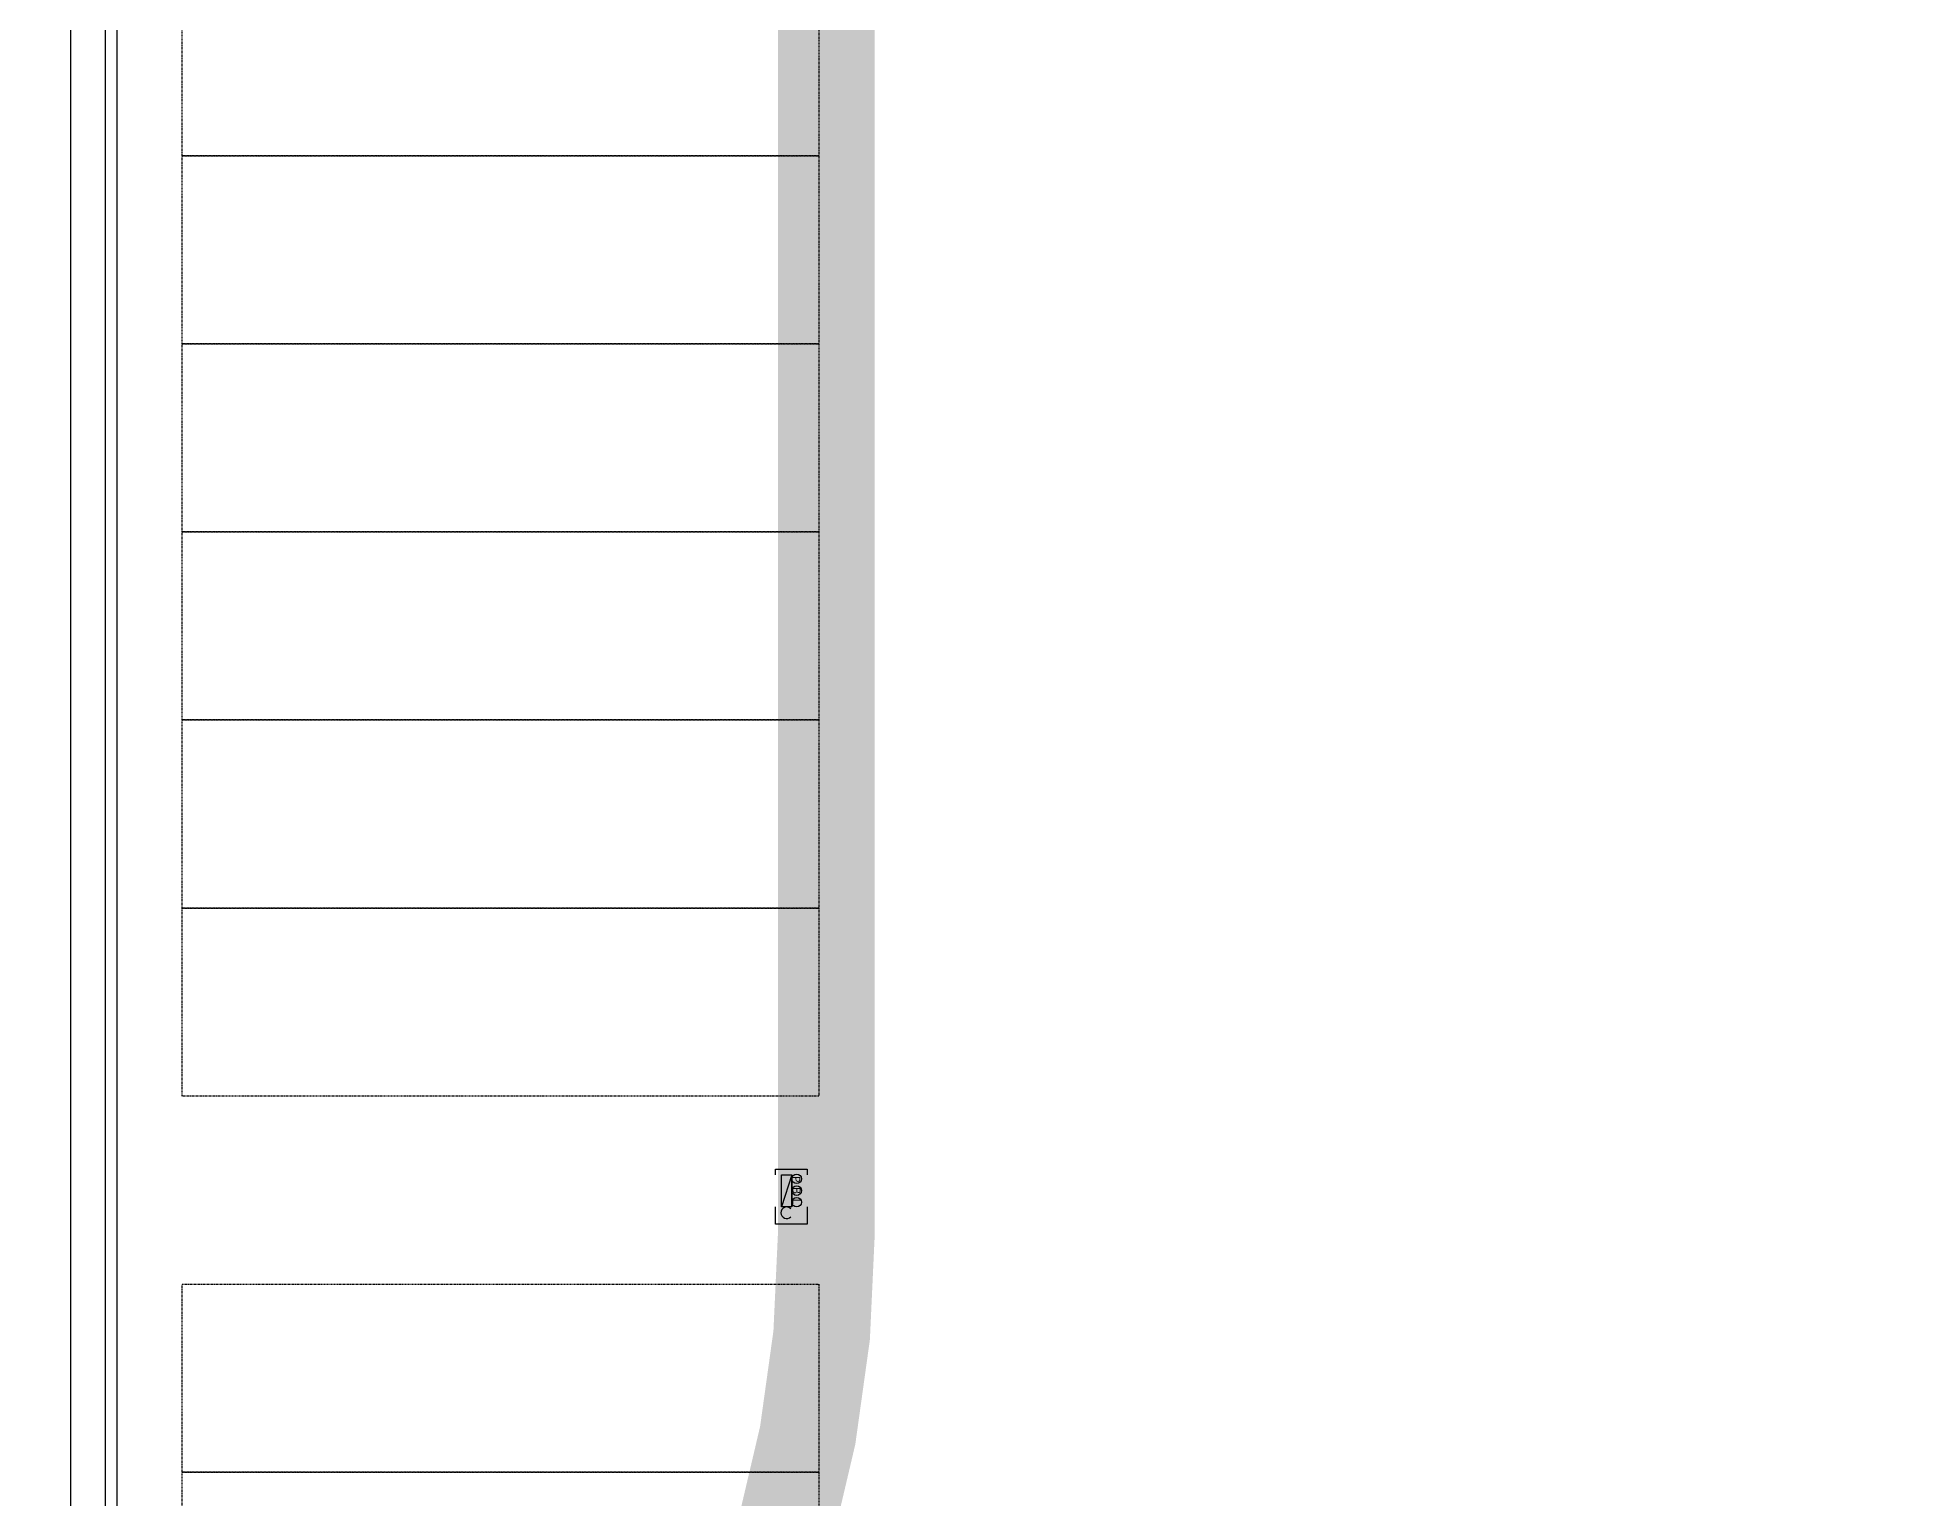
# Model space of a CAD drawing. Header units: millimetres. Extents: x 367092 to 767578, y 396038 to 811791.
# Drawn here: x 550850 to 552770, y 594093 to 595602 of the extents above; entities that cross this region are included whole.
import ezdxf
from ezdxf.enums import TextEntityAlignment as Align

# ---------------------------------------------------------------- set-up
doc = ezdxf.new("R2010")
doc.units = ezdxf.units.MM
doc.header["$LTSCALE"] = 100
doc.header["$MEASUREMENT"] = 0
for name, pattern in [('-HID', [2.5, 1.5, -1]), ('CENTER', [2, 1.25, -0.25, 0.25, -0.25]), ('HID', [2.5, 1.5, -1]), ('HIDDEN', [9.525, 6.35, -3.175]), ('HIDDEN2', [0.1875, 0.125, -0.0625])]:
    doc.linetypes.add(name, pattern=pattern)
doc.layers.get('0').update_dxf_attribs({"linetype": 'CONTINUOUS'})
for name, color, linetype in [('CEN(ST)', 1, 'CENTER'), ('ELE2', 3, 'CONTINUOUS'), ('ELE9', 9, 'CONTINUOUS'), ('IHC', 3, 'CONTINUOUS'), ('polesign', 7, 'HIDDEN2'), ('트렌치', 9, 'CONTINUOUS')]:
    doc.layers.add(name, color=color, linetype=linetype)
doc.styles.add('MAP_맑은고딕', font='malgun_0.ttf')

# ---------------------------------------------------------------- blocks, each defined once
blk = doc.blocks.new('소화전(H)')
at = {"layer": 'IHC'}
h = blk.add_hatch(color=3, dxfattribs=at)
h.dxf.hatch_style = 1
h.paths.add_polyline_path([(-2.78, 0), (2.78, -1.8), (2.78, 0)])
at = {"linetype": 'HIDDEN', "ltscale": 0.2}
for points in [[(-2.78, -4.44), (-5.75, -4.44), (-5.75, 1), (-2.78, 1)], [(2.78, 1), (3.78, 1), (3.78, -4.44), (2.78, -4.44)]]:
    blk.add_lwpolyline(points, dxfattribs=at)
at = {"layer": 'IHC', "color": 3}
for p, q in [((2.78, -1.8), (-2.78, 0)), ((-2.78, -1.8), (2.78, -1.8))]:
    blk.add_line(p, q, dxfattribs=at)
blk.add_lwpolyline([(2.78, -1.8), (-2.78, -1.8), (-2.78, 0), (2.78, 0)], close=True, dxfattribs=at)
for centre in [(-1.95, -2.63), (0.05, -2.63), (2.08, -2.63)]:
    blk.add_circle(centre, 0.83, dxfattribs=at)
blk.add_arc((-3.78, -0.9), 1, 313.176, 226.824, dxfattribs=at)
at = {"layer": 'IHC', "color": 2, "style": 'MAP_맑은고딕'}
for s, p in [('L', (-1.84, -2.62)), ('B', (0.06, -2.62)), ('P', (2, -2.58))]:
    blk.add_text(s, height=1.38, rotation=180, dxfattribs=at).set_placement(p, align=Align.MIDDLE_CENTER)
blk = doc.blocks.new('A$C5041cb64')
at = {"xscale": 100.0000000000001, "yscale": 100.0000000000001, "zscale": 100.0000000000001, "rotation": 90}
blk.add_blockref('소화전(H)', (-467402, 111583), dxfattribs=at)
blk = doc.blocks.new('sdafewf')
at = {"layer": 'CEN(ST)', "linetype": 'HID', "ltscale": 0.5, "const_width": 1674}
blk.add_lwpolyline([(-1565, 129106, -0.414214), (17352, 148023), (56866, 148023, -0.414214), (75783, 129106), (75783, 71994, -0.414214), (56866, 53077), (17352, 53077, -0.414214), (-1565, 71994)], format="xyb", close=True, dxfattribs=at)
at = {"layer": 'ELE2', "color": 253, "ltscale": 0.1}
for points in [[(225851, 28108), (62726, 28108), (62726, 117883)], [(225851, 28708), (63326, 28708), (63326, 117883), (62726, 117883)]]:
    blk.add_lwpolyline(points, dxfattribs=at)
at = {"layer": 'ELE9', "color": 253, "linetype": '-HID', "ltscale": 0.1}
for points in [[(64651, 90633), (64651, 93883), (75651, 93883), (75651, 90633)], [(64651, 87383), (64651, 90633), (75651, 90633), (75651, 87383)], [(64651, 84133), (64651, 87383), (75651, 87383), (75651, 84133)], [(64651, 80883), (64651, 84133), (75651, 84133), (75651, 80883)], [(64651, 77633), (64651, 80883), (75651, 80883), (75651, 77633)], [(64651, 74383), (64651, 77633), (75651, 77633), (75651, 74383)], [(64651, 67883), (64651, 71133), (75651, 71133), (75651, 67883)], [(64651, 64633), (64651, 67883), (75651, 67883), (75651, 64633)]]:
    blk.add_lwpolyline(points, close=True, dxfattribs=at)
at = {"layer": '트렌치', "color": 253, "ltscale": 0.1}
blk.add_lwpolyline([(228551, 126883), (228551, 122883), (231651, 122883), (231651, 121083), (239276, 121083), (239276, 41333), (231651, 41333), (231651, 39533), (228551, 39533), (228551, 35733), (225651, 35733), (225651, 28908), (63526, 28908), (63526, 117683)], dxfattribs=at)
at = {"color": 253, "linetype": '-HID', "ltscale": 0.1}
blk.add_blockref('A$C5041cb64', (542409, -38838), dxfattribs=at)

msp = doc.modelspace()

# ---------------------------------------------------------------- block references
at = {"layer": 'polesign', "xscale": 0.05973333333333333, "yscale": 0.05973333333333333, "zscale": 0.05973333333333333}
msp.add_blockref('sdafewf', (547137.7, 590065.5), dxfattribs=at)

doc.saveas('drawing.dxf')
